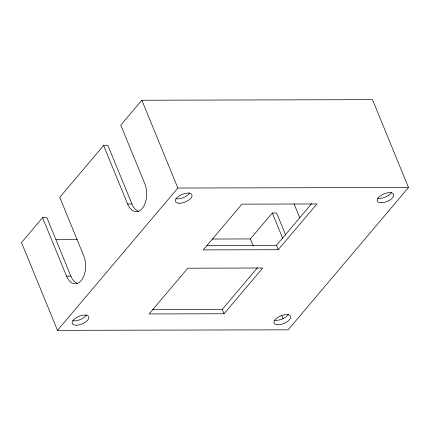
<?xml version="1.0" encoding="UTF-8"?>
<svg xmlns="http://www.w3.org/2000/svg" width="430" height="430" viewBox="0 0 430 430"><rect width="100%" height="100%" fill="white"/><g stroke="black" fill="none" stroke-linecap="round" stroke-linejoin="round"><path stroke-width="0.64" d="M77.647 283.526A17.823 10.487 89.9 0 1 70.88 276.151L46.886 217.644L42.559 217.655L21.5 242.558L57.507 330.353L288.148 329.821L408.5 187.496L372.471 99.647L141.852 100.238L120.787 125.146L144.786 183.653A17.823 10.487 89.9 0 1 142.19 208.459A17.823 10.487 89.9 0 1 127.592 203.987L103.598 145.474L107.919 145.464L131.913 203.976A17.823 10.487 89.9 0 0 138.68 211.35M103.598 145.474L59.754 197.322L83.748 255.828A17.823 10.487 89.9 0 1 81.157 280.639A17.823 10.487 89.9 0 1 66.559 276.162L42.559 217.655M57.507 330.353L177.853 188.028L408.5 187.496M212.151 239.032L250.378 238.929L272.298 213.011L276.619 213L285.724 235.194M152.672 309.536L222.267 309.358L257.516 267.68M206.83 245.492L276.425 245.315L311.669 203.637M224.073 313.755L262.751 268.008L187.802 268.196L149.119 313.943L224.073 313.755L222.267 309.358M278.226 249.706L316.91 203.96L241.961 204.153L203.277 249.9L278.226 249.706L276.425 245.315M127.592 203.987L131.913 203.976M55.9 239.429L77.357 239.376M66.559 276.162L70.88 276.151M294.039 203.772L299.855 217.951M272.298 213.011L282.666 238.284M250.378 238.929L253.168 245.734M281.817 315.588L283.085 318.678M141.852 100.238L177.853 188.028M189.732 192.903A8.912 4.101 -22.3 0 1 175.87 198.719M86.57 314.873A8.912 4.101 -22.3 0 1 72.708 320.689M288.374 314.384A8.912 4.101 -22.3 0 1 274.512 320.2M391.536 192.42A8.912 4.101 -22.3 0 1 377.674 198.23M179.375 203.245A8.912 4.101 -22.3 0 0 192.065 195.602A8.912 4.101 -22.3 0 0 179.579 195.634A8.912 4.101 -22.3 0 0 179.375 203.245M381.19 202.777A8.912 4.101 -22.3 0 0 393.88 195.139A8.912 4.101 -22.3 0 0 381.394 195.172A8.912 4.101 -22.3 0 0 381.19 202.777M278.033 324.768A8.912 4.101 -22.3 0 0 290.723 317.13A8.912 4.101 -22.3 0 0 278.237 317.157A8.912 4.101 -22.3 0 0 278.033 324.768M76.218 325.231A8.912 4.101 -22.3 0 0 88.908 317.593A8.912 4.101 -22.3 0 0 76.422 317.625A8.912 4.101 -22.3 0 0 76.218 325.231"/></g></svg>
